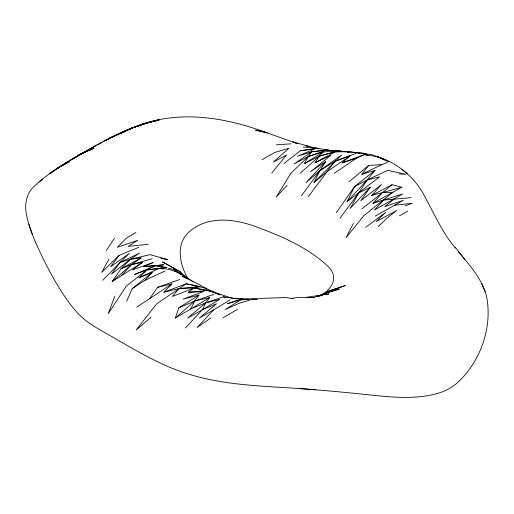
<?xml version="1.0" encoding="UTF-8"?>
<svg xmlns="http://www.w3.org/2000/svg" width="514" height="514" viewBox="0 0 514 514"><rect width="100%" height="100%" fill="white"/><g stroke="black" fill="none" stroke-linecap="round" stroke-linejoin="round"><path stroke-width="0.77" d="M175.325 318.037L178.801 307.847L198.989 295.094L194.639 301.05L190.765 308.965L175.325 318.037L194.639 301.05L213.798 294.4M114.776 296.34L108.152 313.803L126.161 286.279L146.85 269.901L155.305 265.642L163.728 264.832L143.708 266.58L153.204 262.513L132.541 269.85L142.397 262.423L131.494 264.594L121.041 268.706L112.129 281.55L142.397 262.423M126.63 301.422L132.22 288.63L152.215 272.491L138.966 277.785L146.85 269.901L166.864 267.46L155.305 265.642L143.708 266.58M336.252 212.777L354.512 186.64L367.15 179.926L379.538 176.88L347.136 201.668L354.512 186.64L375.034 170.32L361.785 174.278L368.724 165.405L381.78 164.628L387.37 162.482M185.413 327.977L202.298 309.794L205.741 302.823L209.686 297.535L194.639 301.05L178.801 307.847M325.696 161.512L305.952 182.721L319.946 170.584L334.922 161.319L350.073 155.909L327.714 171.168L313.977 182.528L319.946 170.584L325.696 161.512L310.52 171.689L330.817 155.376L315.011 162.765L319.361 156.127L323.235 151.977L338.675 150.756L345.575 151.848M353.285 223.506L346.108 237.564L363.931 215.61L392.959 192.23L401.871 187.244L392.053 184.725L371.603 195.436L381.459 184.616L360.796 200.711L370.292 187.257L358.695 192.956L339.979 218.238M108.994 259.107L101.65 272.42L119.12 255.374L138.78 247.33M341.013 151.424L338.675 150.756L319.361 156.127L304.314 163.67L308.259 156.539L311.702 151.765L326.371 150.056L337.158 151.065M106.289 250.504L114.532 238.233M136.679 307.218L149.613 298.673L157.599 287.3L179.778 279.5M301.332 195.924L319.946 170.584L341.592 154.977L313.977 182.528M119.12 255.374L110.619 266.792L129.303 253.402L120.141 262.358L111.461 274.135L130.312 259.274L139.59 253.126L120.141 262.358L102.806 280.284M308.316 196.65L334.922 161.319L357.378 152.786L371.808 154.669L384.003 159.173L388.738 161.666M271.72 173.089L286.478 154.984L273.275 162.09L288.849 148.289L274.842 152.433L262.076 159.648M375.034 170.32L367.15 179.926L347.136 201.668M411.194 197.627L383.688 200.087L374.41 210.033L402.539 194.035L372.926 203.287L382.506 192.589L392.053 184.725M132.22 288.63L145.276 280.188L152.215 272.491M287.043 185.265L276.153 197.177L290.789 173.379L308.259 156.539L326.371 150.056M121.947 275.016L131.494 264.594L141.074 257.919L130.312 259.274L120.141 262.358M229.919 299.951L213.567 309.903L197.093 327.527L210.894 317.935M370.292 187.257L350.272 208.311L358.695 192.956L367.15 179.926L387.839 170.372L405.848 174.291L399.224 173.995M163.927 292.196L186.286 283.767L200.023 286.606L179.078 288.508L163.927 292.196L171.939 283.882L157.599 287.3M378.118 226.642L387.64 217.557L396.724 210.567L376.267 221.553L385.77 212.308L365.685 227.342M300.202 173.237L319.361 156.127L338.675 150.756L340.923 151.424M112.129 281.55L131.494 264.594L152.073 258.76M380.983 158.466L384.003 159.173L377.321 156.686L364.387 154.592L356.401 158.293L342.061 162.887L350.073 155.909M151.039 317.279L136.178 329.988L156.622 303.864L186.286 283.767L205.684 288.168L219.973 294.798L208.048 290.423L194.054 288.013L179.078 288.508L172.408 296.469L194.054 288.013L200.023 286.606M74.793 157.747L72.718 158.942L80.518 154.014L93.85 148.353L83.782 152.581L73.727 157.991L65.13 163.497L75.77 157.175L65.786 162.784L56.251 169.228L67.43 162.013L56.482 168.727L57.844 167.969L49.691 173.957L56.482 168.727L69.172 161.904C55.557 168.579 43.08 177.6 32.273 188.22C27.12 193.81 25.385 201.674 25.7 209.089C27.846 227.374 36.288 244.195 44.075 260.643C53.649 279.333 64.012 297.979 78.128 313.649C89.475 325.49 104.85 332.05 118.567 340.609C141.671 353.825 164.988 367.292 190.72 374.757C218.617 383.168 247.838 385.327 276.77 387.158C305.663 388.706 334.486 391.257 363.263 394.251C388.86 396.853 415.633 400.586 440.646 392.478A79.092 64.571 61.8 0 0 457.389 382.808C480.513 361.535 492.605 327.604 486.597 296.61C482.164 278.922 469.603 265.147 458.199 251.539M348.942 181.834L368.724 165.405M393.859 199.194L384.697 206.622L403.381 200.332L375.22 216.066M361.927 208.877L382.506 192.589L401.871 187.244M284.081 163.446L300.433 150.692L316.907 148.141L332.429 150.878M198.989 295.094L183.183 299.09L203.48 291.541L188.304 292.325L194.054 288.013L201.809 289.568M39 182.027L42.9 179.193M75.307 157.695L76.605 156.776M77.91 155.851L89.571 149.233L76.175 156.95M77.049 156.442L80.518 154.014L83.782 152.581M328.587 149.934L311.702 151.765L294.316 163.793L308.259 156.539L323.235 151.977L304.314 163.67M334.222 173.34L356.401 158.293M149.613 298.673L171.939 283.882M320.537 295.396C332.327 288.952 339.201 277.02 327.848 266.201C307.533 247.26 281.209 235.92 255.368 226.552C234.043 218.591 206.782 215.539 188.709 232.283C175.229 244.523 179.951 265.044 188.06 278.929M87.624 150.39C99.44 142.905 112.007 136.653 125.024 131.545L108.807 138.549L103.41 141.652M77.717 156.025L96.208 145.372L88.62 149.889M209.686 297.535L190.765 308.965L205.741 302.823L223.211 296.854L237.14 298.878M202.298 309.794L219.684 299.366L205.741 302.823L187.629 318.115L202.298 309.794L216.49 303.735L199.445 318.076L213.567 309.903M85.17 151.945L86.551 151.122M135.882 232.501L126.36 238.162L117.276 247.343L137.733 240.346L128.23 246.347L148.315 244.336M222.941 317.851L237.596 309.287M98.013 144.749L102.061 142.423M399.468 215.829L407.711 211.177M372.926 203.287L392.959 192.23L382.506 192.589L371.603 195.436M105.595 140.624L113.183 136.499L108.807 138.549C124.754 130.055 141.806 123.675 159.475 119.871L145.263 123.418L132.413 127.825L119.03 133.768L120.488 133.12M315.011 162.765L335.199 151.9L351.011 151.675L355.656 152.819M141.074 257.919L121.041 268.706L130.312 259.274L150.069 254.623L167.892 259.679L160.715 258.195M325.664 293.269L333.413 289.51L345.421 285.54L327.579 291.522L333.413 289.51L319.181 295.839L324.54 294.027L318.596 295.903M361.785 174.278L381.78 164.628M123.733 131.841L133.383 127.408L119.916 133.184M125.763 130.929L131.443 128.249L144.222 123.694L157.22 120.218L142.127 124.247L129.496 129.085L144.222 123.694L158.351 120.045L145.263 123.418L131.443 128.249L125.596 130.845M145.276 280.188L165.058 271.007M138.966 277.785L159.488 268.295C172.254 268.398 183.434 274.232 193.161 282.045M121.947 132.471L124.137 131.494M316.99 296.244L319.04 295.357L329.056 293.937L325.33 294.747M316.907 296.289L319.04 295.357L315.39 296.276M342.061 162.887L364.387 154.592L368.159 155.472M405.006 205.87L412.35 203.248L394.88 205.221M249.264 299.251L242.28 298.589L227.522 303.671L240.725 299.81L252.419 298.563L257.276 299.077L251.924 299.495L239.158 303.279L225.151 309.627L240.725 299.81L244.606 299.752M132.413 127.825L146.31 123.148L142.127 124.247C183.074 110.086 227.683 118.13 267.254 132.927L255.503 130.113L264.973 132.137L297.934 143.798M311.702 151.765L297.51 156.288L314.555 149.047L300.433 150.692M317.864 296.327L319.38 296.077M320.903 295.833L322.419 295.582L312.962 296.263L306.37 297.317M166.864 267.46L146.85 269.901L134.462 274.56L155.305 265.642L162.321 267.062M251.924 299.495L262.68 298.326L285.533 297.561L293.064 298.57L291.181 298.48L298.126 297.355L314.754 297.638L307.154 297.465M188.304 292.325L208.048 290.423L232.765 298.377M276.403 144.775L291.059 143.83M232.354 298.216L242.28 298.589M299.649 388.59L315.41 389.715M303.106 147.036L316.907 148.141M338.7 151.206L340.242 151.347M349.327 152.433L346.982 152.015L362.961 153.056L367.42 154.573M203.364 289.877L204.913 290.185M208.793 290.963L212.667 291.74M168.56 268.321L174.021 269.426L181.615 274.701L174.021 269.426L178.281 272.818M159.488 268.295L163.291 269.073M174.702 271.411L177.748 272.034L178.943 273.056M223.211 296.854L225.524 297.362M318.037 148.764L292.922 141.896L297.355 143.753M357.378 152.786L359.646 153.378M307.642 146.374L305.419 145.494L308.696 146.651M220.069 294.818L217.544 293.693L219.645 294.85M387.171 161.216L377.321 156.686C398.87 163.266 416.681 179.007 426.247 199.31C435.255 215.976 443.042 233.51 455.391 248.089M206.782 289.074L199.406 284.647L181.956 275.967L186.775 278.781M401.903 169.62L407.551 173.764M205.684 288.168L206.872 289.164M184.693 276.538L179.881 271.546L162.54 261.941L179.881 271.546L184.809 276.705M455.417 247.485L464.585 259.146M481.676 283.503L485.1 291.746M28.9 224.297L32.324 234.256M328.555 292.158L323.377 293.944L339.433 288.99L328.555 292.158M181.789 274.482L180.645 273.384L181.712 274.489"/></g></svg>
